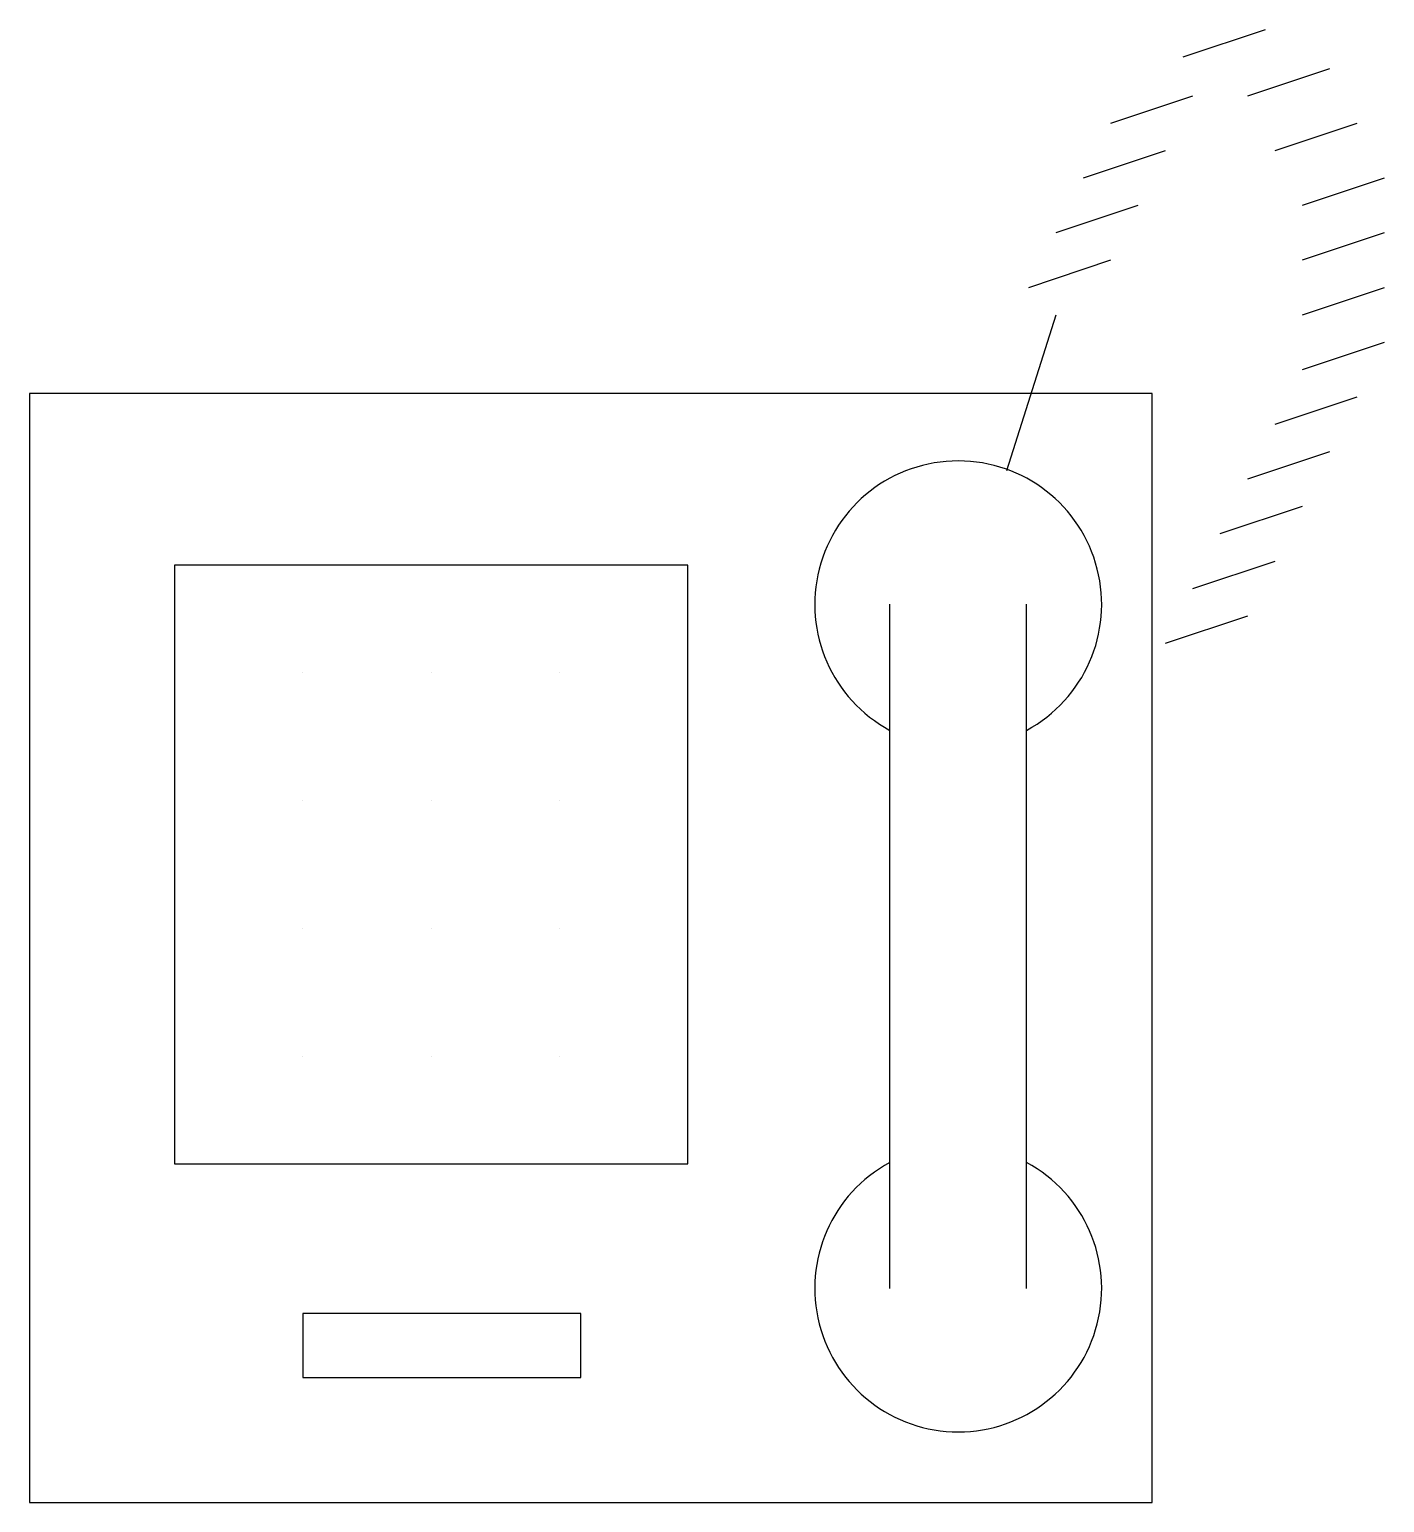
# Model space of a CAD drawing. Extents: x 10.71 to 10.858, y 16.107 to 16.269.
import ezdxf

# ---------------------------------------------------------------- set-up
doc = ezdxf.new("R2010")
doc.units = 0
doc.layers.get('0').update_dxf_attribs({"linetype": 'CONTINUOUS'})

msp = doc.modelspace()

# ---------------------------------------------------------------- linework, layer by layer
at = {"color": 0}
for p, q in [((10.83621639536234, 16.2658282937335), (10.84521639536234, 16.2688282937335)), ((10.84327603034982, 16.26155621888485), (10.85227603034982, 16.26455621888485)), ((10.82827603034982, 16.25855621888484), (10.83727603034982, 16.26155621888485)), ((10.84627603034982, 16.25555621888485), (10.85527603034982, 16.25855621888484)), ((10.82527603034982, 16.25255621888484), (10.83427603034982, 16.25555621888484)), ((10.84927603034983, 16.24955621888484), (10.85827603034982, 16.25255621888484)), ((10.82227603034982, 16.24655621888484), (10.83127603034982, 16.24955621888484)), ((10.84927603034983, 16.24355621888484), (10.85827603034982, 16.24655621888485)), ((10.81927603034982, 16.24055621888485), (10.82827603034982, 16.24355621888484)), ((10.84927603034983, 16.23755621888485), (10.85827603034982, 16.24055621888485)), ((10.81686346854795, 16.22048804056894), (10.82227603034982, 16.23755621888484)), ((10.84927603034983, 16.23155621888485), (10.85827603034982, 16.23455621888484)), ((10.70973811132168, 16.22890434281629), (10.70973811132168, 16.10734324527347)), ((10.83281734649417, 16.2289043428163), (10.70973811132168, 16.22890434281629)), ((10.83281734649417, 16.10734324527348), (10.83281734649417, 16.2289043428163)), ((10.84627603034982, 16.22555621888485), (10.85527603034982, 16.22855621888485)), ((10.84327603034982, 16.21955621888485), (10.85227603034982, 16.22255621888485)), ((10.84027603034982, 16.21355621888485), (10.84927603034983, 16.21655621888485)), ((10.7256405941894, 16.21010047072296), (10.72564059418941, 16.14447547072296)), ((10.78189059418941, 16.21010047072296), (10.7256405941894, 16.21010047072296)), ((10.78189059418941, 16.14447547072296), (10.78189059418941, 16.21010047072296)), ((10.83727603034982, 16.20755621888485), (10.84627603034983, 16.21055621888485)), ((10.80404753701833, 16.13081226502317), (10.80404753701833, 16.20581226502317)), ((10.81904753701832, 16.13081226502316), (10.81904753701833, 16.20581226502317)), ((10.83427603034982, 16.20155621888485), (10.84327603034982, 16.20455621888485)), ((10.73970309418941, 16.19838172072296), (10.73970309418941, 16.19838172072296)), ((10.75376559418941, 16.19838172072296), (10.75376559418941, 16.19838172072296)), ((10.76782809418941, 16.19838172072296), (10.76782809418941, 16.19838172072296)), ((10.73970309418941, 16.18431922072297), (10.73970309418941, 16.18431922072297)), ((10.75376559418941, 16.18431922072297), (10.75376559418941, 16.18431922072297)), ((10.76782809418941, 16.18431922072297), (10.76782809418941, 16.18431922072297)), ((10.73970309418941, 16.17025672072296), (10.73970309418941, 16.17025672072296)), ((10.75376559418941, 16.17025672072296), (10.75376559418941, 16.17025672072296)), ((10.76782809418941, 16.17025672072296), (10.76782809418941, 16.17025672072296)), ((10.73970309418941, 16.15619422072296), (10.73970309418941, 16.15619422072296)), ((10.75376559418941, 16.15619422072296), (10.75376559418941, 16.15619422072296)), ((10.76782809418941, 16.15619422072297), (10.76782809418941, 16.15619422072297)), ((10.72564059418941, 16.14447547072296), (10.78189059418941, 16.14447547072296)), ((10.73970309418941, 16.12806922072296), (10.73970309418941, 16.12103797072296)), ((10.77017184418941, 16.12806922072296), (10.73970309418941, 16.12806922072296)), ((10.77017184418941, 16.12103797072297), (10.77017184418941, 16.12806922072296)), ((10.73970309418941, 16.12103797072296), (10.77017184418941, 16.12103797072297)), ((10.70973811132168, 16.10734324527347), (10.83281734649417, 16.10734324527348))]:
    msp.add_line(p, q, dxfattribs=at)
for centre, start, end in [((10.81154753701833, 16.20581226502317), 298.4914644925418, 241.5085355074499), ((10.81154753701832, 16.13081226502317), 118.4914644925419, 61.50853550744991)]:
    msp.add_arc(centre, 0.0157223529667983, start, end, dxfattribs=at)

doc.saveas('drawing.dxf')
